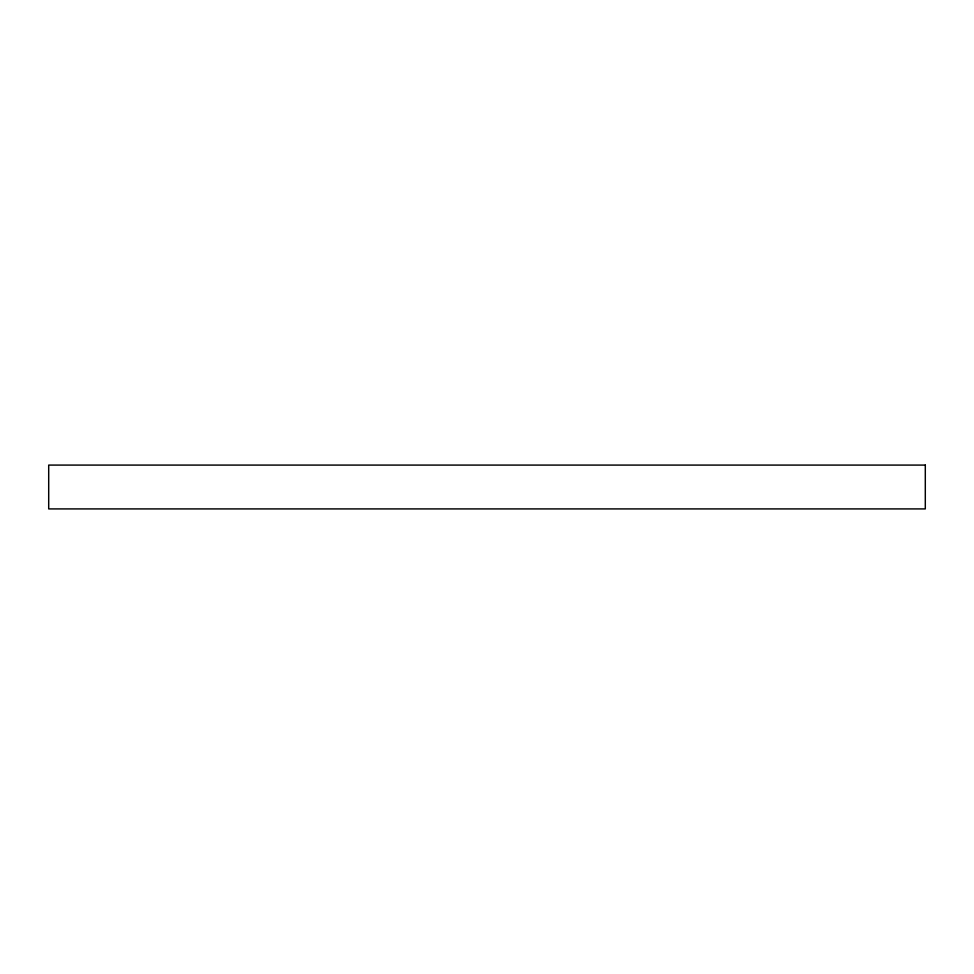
<?xml version="1.0" encoding="UTF-8"?>
<svg xmlns="http://www.w3.org/2000/svg" width="974" height="974" viewBox="0 0 974 974"><rect width="100%" height="100%" fill="white"/><g stroke="black" fill="none" stroke-linecap="round" stroke-linejoin="round"><path stroke-width="1.46" d="M925.3 465.085L48.7 465.085L48.7 508.915L925.3 508.915L925.3 465.085"/></g></svg>
